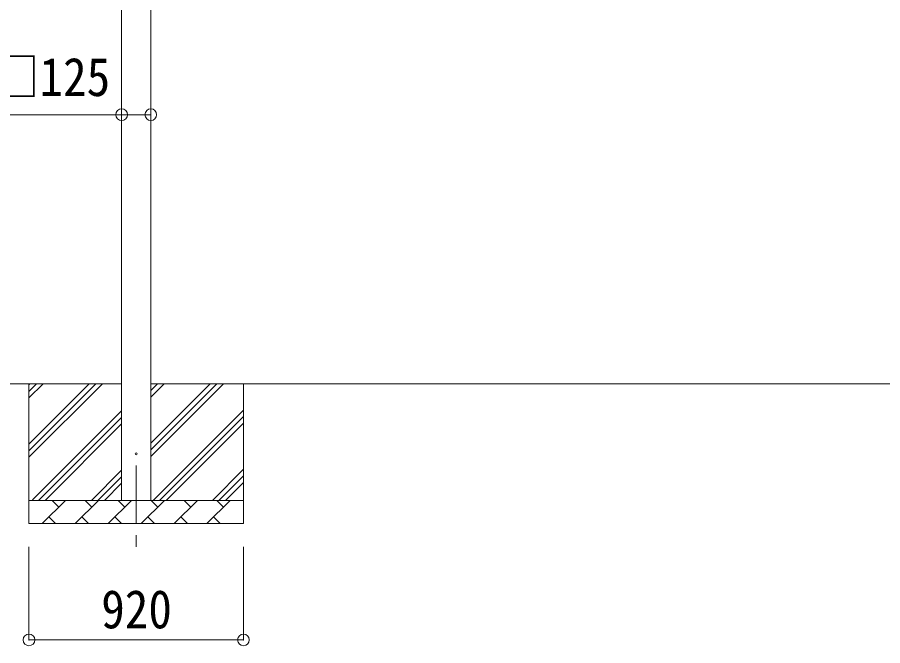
# Model space of a CAD drawing. Units: millimetres at full size, sheet at 1:50; details may follow other scales. Extents: x -14053 to 14053, y -9700 to 9700.
# Drawn here: x -9028 to -5317, y -5465 to -2767 of the extents above; entities that cross this region are included whole.
import ezdxf
from ezdxf.enums import TextEntityAlignment as Align

# ---------------------------------------------------------------- set-up
doc = ezdxf.new("R2010")
doc.units = ezdxf.units.MM
doc.header["$LTSCALE"] = 50
doc.header["$PDMODE"] = 32
doc.header["$PDSIZE"] = 50
doc.linetypes.add('CHAIN1', pattern=[8, 5, -1, 1, -1])
for name, color, linetype, lineweight in [('0-1_Defpoints', 7, 'CHAIN1', 9), ('0-2_TEXT1', 4, 'Continuous', 9), ('0-3_SHAPE', 7, 'Continuous', 9), ('0-8_TABLE1', 6, 'Continuous', 9)]:
    doc.layers.add(name, color=color, linetype=linetype, lineweight=lineweight)
doc.styles.add('ＭＳ ゴシック', font='')
doc.styles.get('ＭＳ ゴシック').set_extended_font_data('MS Gothic')

msp = doc.modelspace()

# ---------------------------------------------------------------- linework, layer by layer
at = {"layer": '0-1_Defpoints'}
msp.add_line((-8518.4, -4691.27), (-8518.4, -5040.27), dxfattribs=at)
at = {"layer": '0-2_TEXT1'}
for p, q in [((-8580.9, -4841.27), (-8580.9, -1341.27)), ((-8455.9, -1341.27), (-8455.9, -4841.27))]:
    msp.add_line(p, q, dxfattribs=at)
msp.add_circle((-8518.4, -4641.27), 4.5, dxfattribs=at)
at = {"layer": '0-3_SHAPE'}
for p, q in [((-8580.9, -4341.27), (-10217.1, -4341.27)), ((-8978.4, -4341.27), (-8978.4, -4941.27)), ((-8978.4, -4373.48), (-8946.19, -4341.27)), ((-8978.4, -4599.76), (-8719.92, -4341.27)), ((-8978.4, -4628.04), (-8691.63, -4341.27)), ((-8978.4, -4656.33), (-8663.35, -4341.27)), ((-8978.4, -4401.77), (-8917.91, -4341.27)), ((-8978.4, -4345.2), (-8974.48, -4341.27)), ((-2707.9, -4341.27), (-8455.9, -4341.27)), ((-8455.9, -4370.1), (-8427.08, -4341.27)), ((-8455.9, -4398.38), (-8398.79, -4341.27)), ((-8455.9, -4652.94), (-8144.23, -4341.27)), ((-8455.9, -4596.37), (-8200.8, -4341.27)), ((-8455.9, -4624.66), (-8172.52, -4341.27)), ((-8058.4, -4341.27), (-8058.4, -4941.27)), ((-8446.24, -4841.27), (-8058.4, -4453.43)), ((-8963.4, -4839.31), (-8580.9, -4456.81)), ((-8937.08, -4841.27), (-8580.9, -4485.1)), ((-8417.96, -4841.27), (-8058.4, -4481.72)), ((-8908.79, -4841.27), (-8580.9, -4513.38)), ((-8389.67, -4841.27), (-8058.4, -4510)), ((-8710.8, -4841.27), (-8580.9, -4711.37)), ((-8191.68, -4841.27), (-8058.4, -4707.99)), ((-8682.52, -4841.27), (-8580.9, -4739.66)), ((-8163.4, -4841.27), (-8058.4, -4736.27)), ((-8654.23, -4841.27), (-8580.9, -4767.94)), ((-8135.12, -4841.27), (-8058.4, -4764.56)), ((-8978.4, -4841.27), (-8058.4, -4841.27)), ((-8921.95, -4941.27), (-8821.95, -4841.27)), ((-8850.51, -4869.83), (-8879.06, -4841.27)), ((-8780.53, -4941.27), (-8680.53, -4841.27)), ((-8709.09, -4869.83), (-8737.64, -4841.27)), ((-8639.11, -4941.27), (-8539.11, -4841.27)), ((-8567.66, -4869.83), (-8596.22, -4841.27)), ((-8497.69, -4941.27), (-8397.69, -4841.27)), ((-8426.24, -4869.83), (-8454.8, -4841.27)), ((-8356.27, -4941.27), (-8256.27, -4841.27)), ((-8284.82, -4869.83), (-8313.37, -4841.27)), ((-8214.85, -4941.27), (-8114.85, -4841.27)), ((-8143.4, -4869.83), (-8171.95, -4841.27)), ((-8893.4, -4912.72), (-8864.85, -4941.27)), ((-8751.98, -4912.72), (-8723.43, -4941.27)), ((-8610.56, -4912.72), (-8582, -4941.27)), ((-8469.14, -4912.72), (-8440.58, -4941.27)), ((-8327.71, -4912.72), (-8299.16, -4941.27)), ((-8186.29, -4912.72), (-8157.74, -4941.27)), ((-8058.4, -4941.27), (-8978.4, -4941.27))]:
    msp.add_line(p, q, dxfattribs=at)
at = {"layer": '0-8_TABLE1'}
for p, q in [((-8978.4, -5440.27), (-8978.4, -5040.27)), ((-8058.4, -5440.27), (-8058.4, -5040.27)), ((-8978.4, -5440.27), (-8058.4, -5440.27))]:
    msp.add_line(p, q, dxfattribs=at)
msp.add_lwpolyline([(-8455.9, -3185.6), (-8580.9, -3185.6), (-9205.47, -3185.6)], dxfattribs=at)
for p in [(-8580.9, -3185.6), (-8455.9, -3185.6), (-8978.4, -5440.27), (-8058.4, -5440.27)]:
    msp.add_point(p, dxfattribs=at)

# ---------------------------------------------------------------- texts
at = {"layer": '0-8_TABLE1', "color": 7, "style": 'ＭＳ ゴシック', "width": 0.9}
for s, p in [('□125', (-9135.73, -3155.24)), ('920', (-8668.4, -5440.27))]:
    msp.add_text(s, height=165, dxfattribs=at).set_placement(p, align=Align.BOTTOM_LEFT)

doc.saveas('drawing.dxf')
